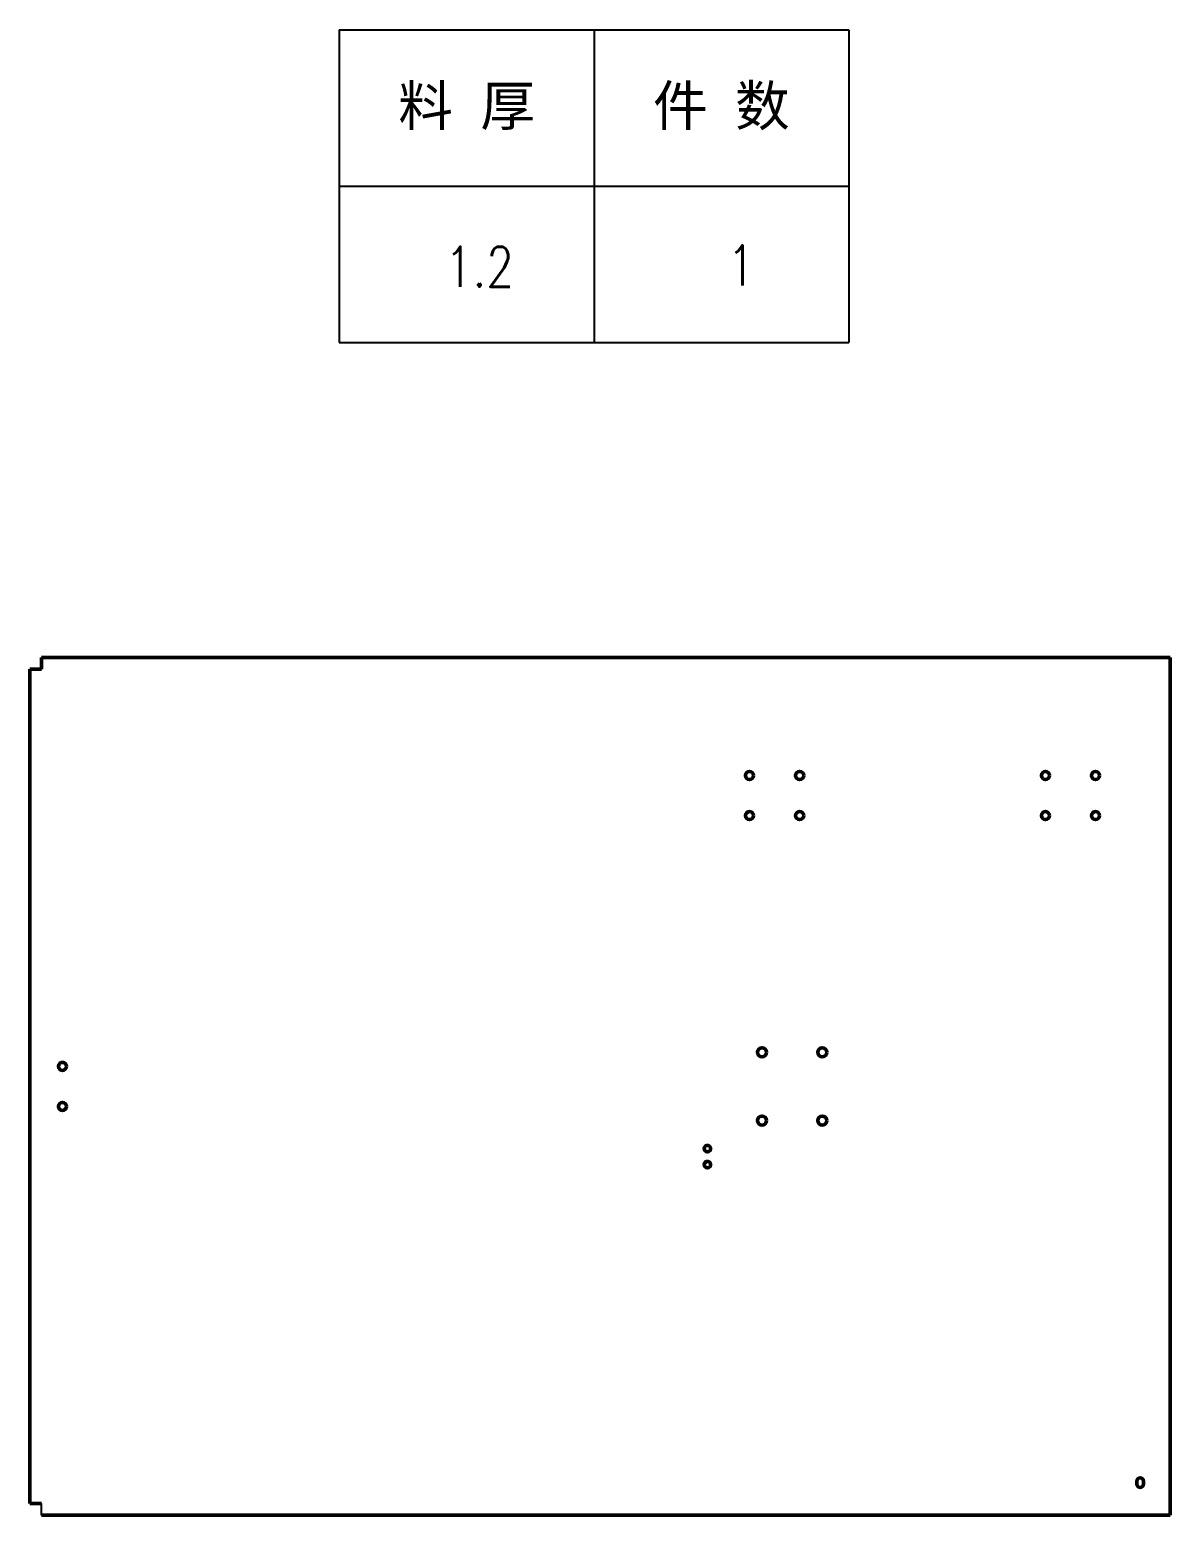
# Model space of a CAD drawing. Header units: millimetres. Extents: x 1521 to 290450, y -90694 to 6693.
# Drawn here: x 8513 to 9650, y -1513 to -32 of the extents above; entities that cross this region are included whole.
import ezdxf
from ezdxf.enums import TextEntityAlignment as Align

# ---------------------------------------------------------------- set-up
doc = ezdxf.new("R2010")
doc.units = ezdxf.units.MM
doc.layers.add('可见 (ISO)', color=7, linetype='Continuous', lineweight=50)
doc.styles.add('DIM', font='romans.shx', dxfattribs={"width": 0.8, "bigfont": 'bigfont.shx'})
doc.styles.get("Standard").update_dxf_attribs({"font": 'arial.ttf'})

# ---------------------------------------------------------------- blocks, each defined once
blk = doc.blocks.new('*T23')
at = {"color": 0, "linetype": 'ByBlock', "lineweight": -2, "transparency": 16777216}
for p, q in [((0, 0), (127, 0)), ((0, 0), (0, -78)), ((63.5, 0), (63.5, -78)), ((127, 0), (127, -78)), ((0, -39), (127, -39)), ((0, -78), (127, -78))]:
    blk.add_line(p, q, dxfattribs=at)
at = {"color": 0, "transparency": 16777216, "char_height": 10, "width": 60.5, "attachment_point": 5}
for s, insert in [('{\\fSimSun|b0|i0|c134|p2;料 厚}', (31.75, -19.5)), ('{\\fSimSun|b0|i0|c134|p2;件 数}', (95.25, -19.5))]:
    blk.add_mtext(s, dxfattribs=dict(at, insert=insert))
blk = doc.blocks.new('拆图参数')
blk.add_blockref('*T23', (-63.5, 78))
at = {"style": 'DIM', "width": 0.8}
blk.add_attdef('6', text='', height=10, dxfattribs=at).set_placement((-37.13, 18.91), align=Align.MIDDLE_LEFT)
blk.add_attdef('1', text='', height=10, dxfattribs=at).set_placement((36.65, 19.27), align=Align.MIDDLE_CENTER)

msp = doc.modelspace()

# ---------------------------------------------------------------- linework, layer by layer
msp.add_line((8524.5236, -1513.255), (8524.5236, -1501.655))
at = {"layer": '可见 (ISO)'}
for p, q in [((8524.5236, -658.055), (9650.0236, -658.055)), ((8524.5236, -669.655), (8524.5236, -658.055)), ((9650.0236, -1513.255), (9650.0236, -658.055)), ((8512.9236, -1501.655), (8512.9236, -669.655)), ((8512.9236, -669.655), (8524.5236, -669.655)), ((9650.0236, -670.555), (9650.0236, -668.155)), ((9616.7736, -1482.155), (9616.7736, -1479.155)), ((9623.2736, -1479.155), (9623.2736, -1482.155)), ((8524.5236, -1501.655), (8512.9236, -1501.655)), ((9650.0236, -1503.155), (9650.0236, -1500.755)), ((9650.0236, -1513.255), (8524.5236, -1513.255))]:
    msp.add_line(p, q, dxfattribs=at)
for centre, radius in [((9230.5236, -775.655), 4), ((9280.5236, -775.655), 4), ((9525.5236, -775.655), 4), ((9575.5236, -775.655), 4), ((9230.5236, -815.655), 4), ((9280.5236, -815.655), 4), ((9525.5236, -815.655), 4), ((9575.5236, -815.655), 4), ((9243.0236, -1051.655), 4.5), ((9303.0236, -1051.655), 4.5), ((8545.5236, -1065.655), 4), ((8545.5236, -1105.655), 4), ((9243.0236, -1119.655), 4.5), ((9303.0236, -1119.655), 4.5), ((9188.5236, -1147.655), 3.25), ((9188.5236, -1163.655), 3.25)]:
    msp.add_circle(centre, radius, dxfattribs=at)
for centre, start, end in [((9620.0236, -1479.155), 0, 180), ((9620.0236, -1482.155), 180, 0)]:
    msp.add_arc(centre, 3.25, start, end, dxfattribs=at)

# ---------------------------------------------------------------- block references
at = {"xscale": 4, "yscale": 4, "zscale": 4}
msp.add_blockref('拆图参数', (9075.5131, -344.0752), dxfattribs=at).add_auto_attribs({'1': '1', '6': '1.2'})

doc.saveas('drawing.dxf')
